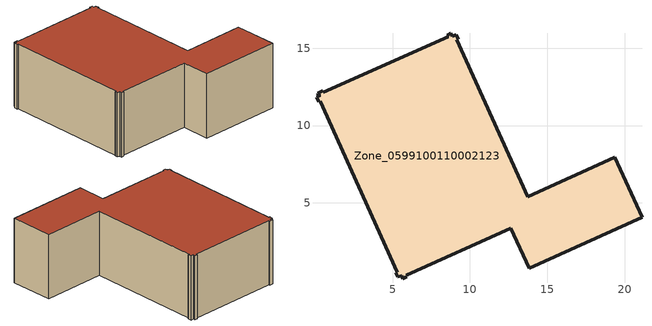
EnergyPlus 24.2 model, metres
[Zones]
Zone_0599100110002123
 floor ground (C_G): 5.58,0.3 5.33,0.24 5.22,0.48 5.32,0.53 0.33,11.58 0.23,11.53 0.08,11.84 0.33,11.95 0.2,11.99 0.16,12.09 0.49,12.24 0.53,12.15 8.59,15.75 8.54,15.85 8.77,15.96 8.87,15.76 9.11,15.87 9.24,15.58 9.14,15.54 13.72,5.4 19.37,7.95 21.12,4.09 13.82,0.79 12.65,3.36 5.88,0.33 5.93,0.23 5.67,0.11 z0
 wall outside (C_F): 0.33,11.58 5.32,0.53 5.22,0.48 5.33,0.24 5.58,0.3 5.67,0.11 5.93,0.23 5.88,0.33 12.65,3.36 13.82,0.79 21.12,4.09 19.37,7.95 13.72,5.4 9.14,15.54 9.24,15.58 9.11,15.87 8.87,15.76 8.77,15.96 8.54,15.85 8.59,15.75 0.53,12.15 0.49,12.24 0.16,12.09 0.2,11.99 0.33,11.95 0.08,11.84 0.23,11.53 0.33,11.58 z0:6.33
 roof outside (C_R): 5.33,0.24 5.58,0.3 5.67,0.11 5.93,0.23 5.88,0.33 12.65,3.36 13.82,0.79 21.12,4.09 19.37,7.95 13.72,5.4 9.14,15.54 9.24,15.58 9.11,15.87 8.87,15.76 8.77,15.96 8.54,15.85 8.59,15.75 0.53,12.15 0.49,12.24 0.16,12.09 0.2,11.99 0.33,11.95 0.08,11.84 0.23,11.53 0.33,11.58 5.32,0.53 5.22,0.48 z6.33
[BUILDING]
Pand.0599100110002123: North Axis=0; Terrain=City; Loads Convergence Tolerance Value=0.04; Temperature Convergence Tolerance Value=0.4; Solar Distribution=FullExterior; Maximum Number of Warmup Days=25; Minimum Number of Warmup Days=1
[Site:Location]
Rotterdam.The.Hague.AP_ZH_NLD Design_Conditions: Latitude=51.96; Longitude=4.45; Time Zone=1; Elevation=-4.5
[SITE:GROUNDTEMPERATURE:BUILDINGSURFACE]
18, 18, 18, 18, 18, 18, 18, 18, 18, 18, 18, 18
[MATERIAL] Thermal Absorptance=0.9; Solar Absorptance=0.7; Visible Absorptance=0.7
Name | Roughness | Thickness | Conductivity | Density | Specific Heat
G.D.2015-2018 | MediumSmooth | 0.15 | 0.0428571 | 540 | 1210
F.D.2015-2018 | Rough | 0.3 | 0.0666667 | 1920 | 840
R.D.2015-2018 | MediumRough | 0.2 | 0.0333333 | 1500 | 1000
[CONSTRUCTION]
C_G: G.D.2015-2018
C_F: F.D.2015-2018
C_R: R.D.2015-2018
[ZONE]
Zone_0599100110002123: Type=1; Multiplier=1; Ceiling Height=Autocalculate; Volume=Autocalculate; Floor Area=autocalculate; Part of Total Floor Area=Yes
[ZONEINFILTRATION:DESIGNFLOWRATE]
Infil_Zone_0599100110002123: Zone or ZoneList or Space or SpaceList=Zone_0599100110002123; Schedule=AlwaysOn; Design Flow Rate Calculation Method=Flow/Area; Flow Rate per Floor Area=0.0021; Constant Term Coefficient=1; Temperature Term Coefficient=0; Velocity Term Coefficient=0; Velocity Squared Term Coefficient=0
[HVACTEMPLATE:ZONE:IDEALLOADSAIRSYSTEM]
Zone_0599100110002123: Maximum Heating Supply Air Temperature=50; Minimum Cooling Supply Air Temperature=13; Maximum Heating Supply Air Humidity Ratio=0.0156; Minimum Cooling Supply Air Humidity Ratio=0.0077; Heating Limit=NoLimit; Cooling Limit=NoLimit; Dehumidification Control Type=ConstantSensibleHeatRatio; Cooling Sensible Heat Ratio=0.7; Dehumidification Setpoint=60; Humidification Control Type=None; Humidification Setpoint=30; Outdoor Air Method=None; Outdoor Air Flow Rate per Person=0.00944; Outdoor Air Flow Rate per Zone Floor Area=0; Outdoor Air Flow Rate per Zone=0; Demand Controlled Ventilation Type=None; Outdoor Air Economizer Type=NoEconomizer; Heat Recovery Type=None; Sensible Heat Recovery Effectiveness=0.7; Latent Heat Recovery Effectiveness=0.65
[ZONECONTROL:THERMOSTAT]
ThermostatControl_Zone_0599100110002123: Zone or ZoneList=Zone_0599100110002123; Control Type Schedule=DualSetpointControlType; Control 1=Thermostat_Zone_0599100110002123; Temperature Difference Between Cutout And Setpoint=0
[THERMOSTATSETPOINT:DUALSETPOINT]
Thermostat_Zone_0599100110002123: Heating Setpoint Temperature Schedule=HeatingSetpoint_Zone_0599100110002123; Cooling Setpoint Temperature Schedule=CoolingSetpoint_Zone_0599100110002123
[SCHEDULE:COMPACT]
HeatingSetpoint_Zone_0599100110002123: Through: 12/31, For: AllDays, Until: 24:00, 21
CoolingSetpoint_Zone_0599100110002123: Through: 12/31, For: AllDays, Until: 24:00, 24
DualSetpointControlType: Through: 12/31, For: AllDays, Until: 24:00, 4
AlwaysOn: Through: 12/31, For: AllDays, Until: 24:00, 1
